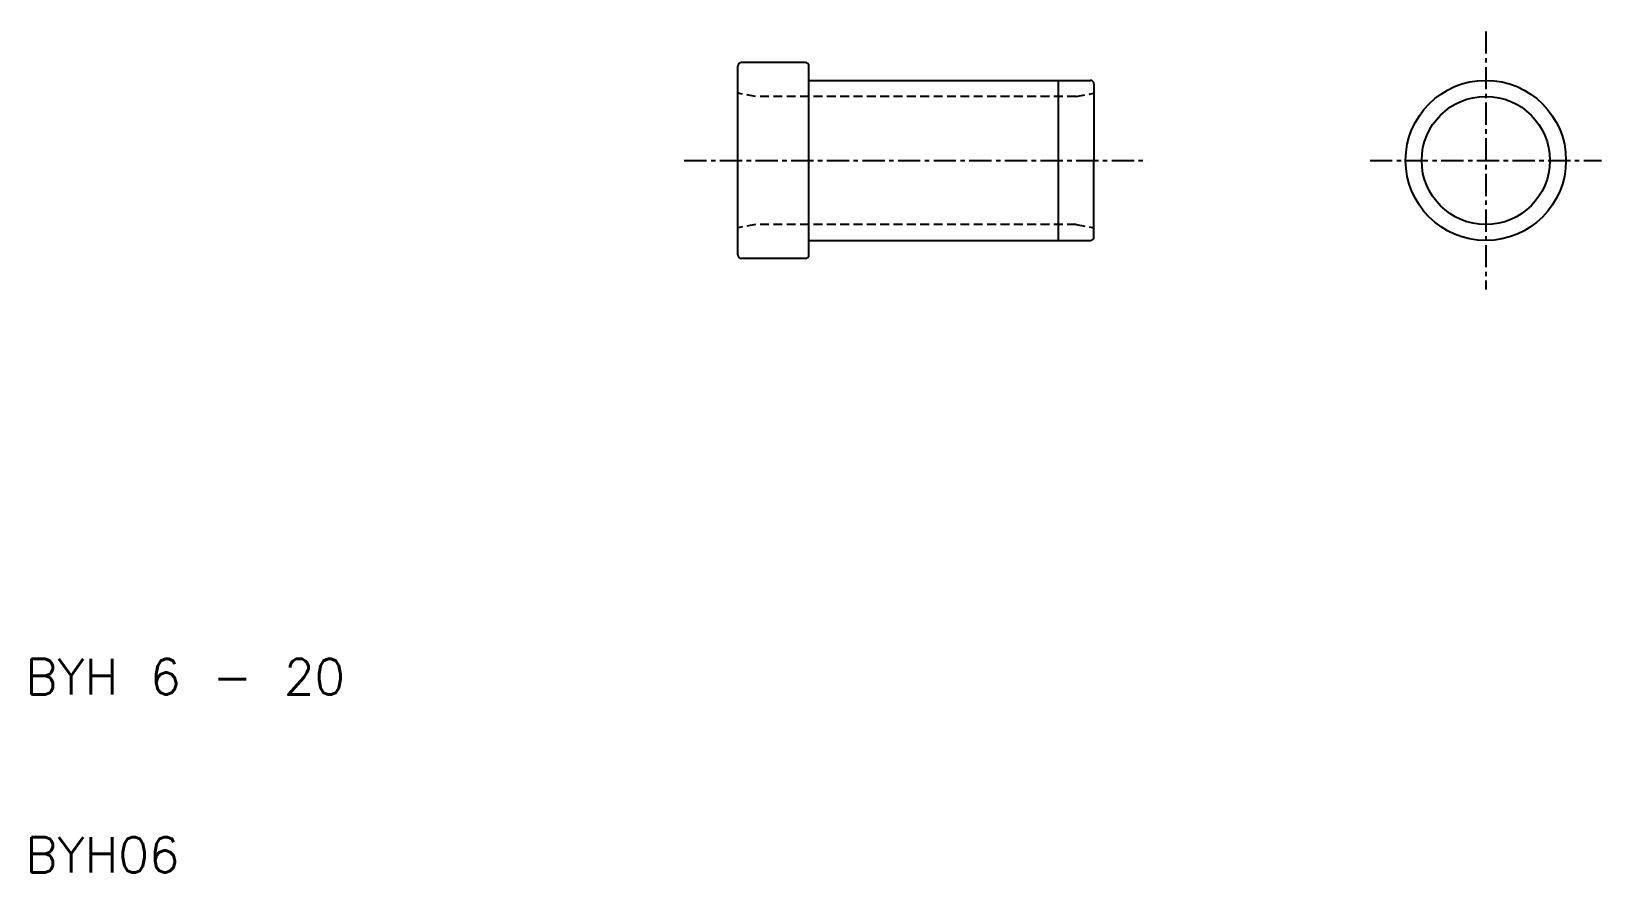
# Model space of a CAD drawing. Extents: x 11.9 to 100, y 80.8 to 128.1.
import ezdxf

# ---------------------------------------------------------------- set-up
doc = ezdxf.new("R2010")
doc.units = 0
doc.linetypes.add('CENTER', pattern=[2, 1.25, -0.25, 0.25, -0.25])
doc.linetypes.add('DASHED', pattern=[0.75, 0.5, -0.25])
doc.layers.get('0').update_dxf_attribs({"linetype": 'CONTINUOUS'})
doc.layers.add('CENTER', color=1, linetype='CENTER')
doc.styles.get("Standard").update_dxf_attribs({"font": 'txt.shx', "bigfont": 'bigfont.shx'})

msp = doc.modelspace()

# ---------------------------------------------------------------- linework, layer by layer
at = {"color": 7, "linetype": 'CONTINUOUS'}
for p, q in [((51.519, 115.524), (51.519, 126.124)), ((55.319, 126.324), (51.719, 126.324)), ((55.519, 115.524), (55.519, 126.124)), ((55.519, 125.324), (71.319, 125.324)), ((69.519, 116.324), (69.519, 125.324)), ((71.519, 125.124), (71.519, 120.824)), ((71.519, 116.524), (71.519, 120.824)), ((55.519, 116.324), (71.319, 116.324)), ((55.319, 115.324), (51.719, 115.324))]:
    msp.add_line(p, q, dxfattribs=at)
at = {"color": 3, "linetype": 'DASHED'}
for p, q in [((52.519, 124.424), (51.519, 124.601)), ((70.519, 124.424), (52.519, 124.424)), ((70.519, 124.424), (71.519, 124.601)), ((52.519, 117.224), (51.519, 117.048)), ((70.519, 117.224), (52.519, 117.224)), ((70.519, 117.224), (71.519, 117.048))]:
    msp.add_line(p, q, dxfattribs=at)
at = {"color": 7, "linetype": 'CONTINUOUS'}
for radius in [4.5, 3.6]:
    msp.add_circle((93.519, 120.824), radius, dxfattribs=at)
for centre, start, end in [((51.719, 126.124), 90, 180), ((55.319, 126.124), 0, 90), ((71.319, 125.124), 0, 90), ((71.319, 116.524), 270, 0), ((51.719, 115.524), 180, 270), ((55.319, 115.524), 270, 0)]:
    msp.add_arc(centre, 0.2, start, end, dxfattribs=at)
at = {"layer": 'CENTER', "color": 1, "linetype": 'CENTER'}
for p, q in [((93.519, 128.074), (93.519, 113.574)), ((48.519, 120.824), (74.519, 120.824)), ((87.019, 120.824), (100.019, 120.824))]:
    msp.add_line(p, q, dxfattribs=at)

# ---------------------------------------------------------------- texts
at = {"color": 7, "linetype": 'CONTINUOUS'}
for s, p in [('BYH 6 - 20', (11.519, 90.824)), ('BYH06', (11.519, 80.824))]:
    msp.add_text(s, height=2, dxfattribs=at).set_placement(p)

doc.saveas('drawing.dxf')
